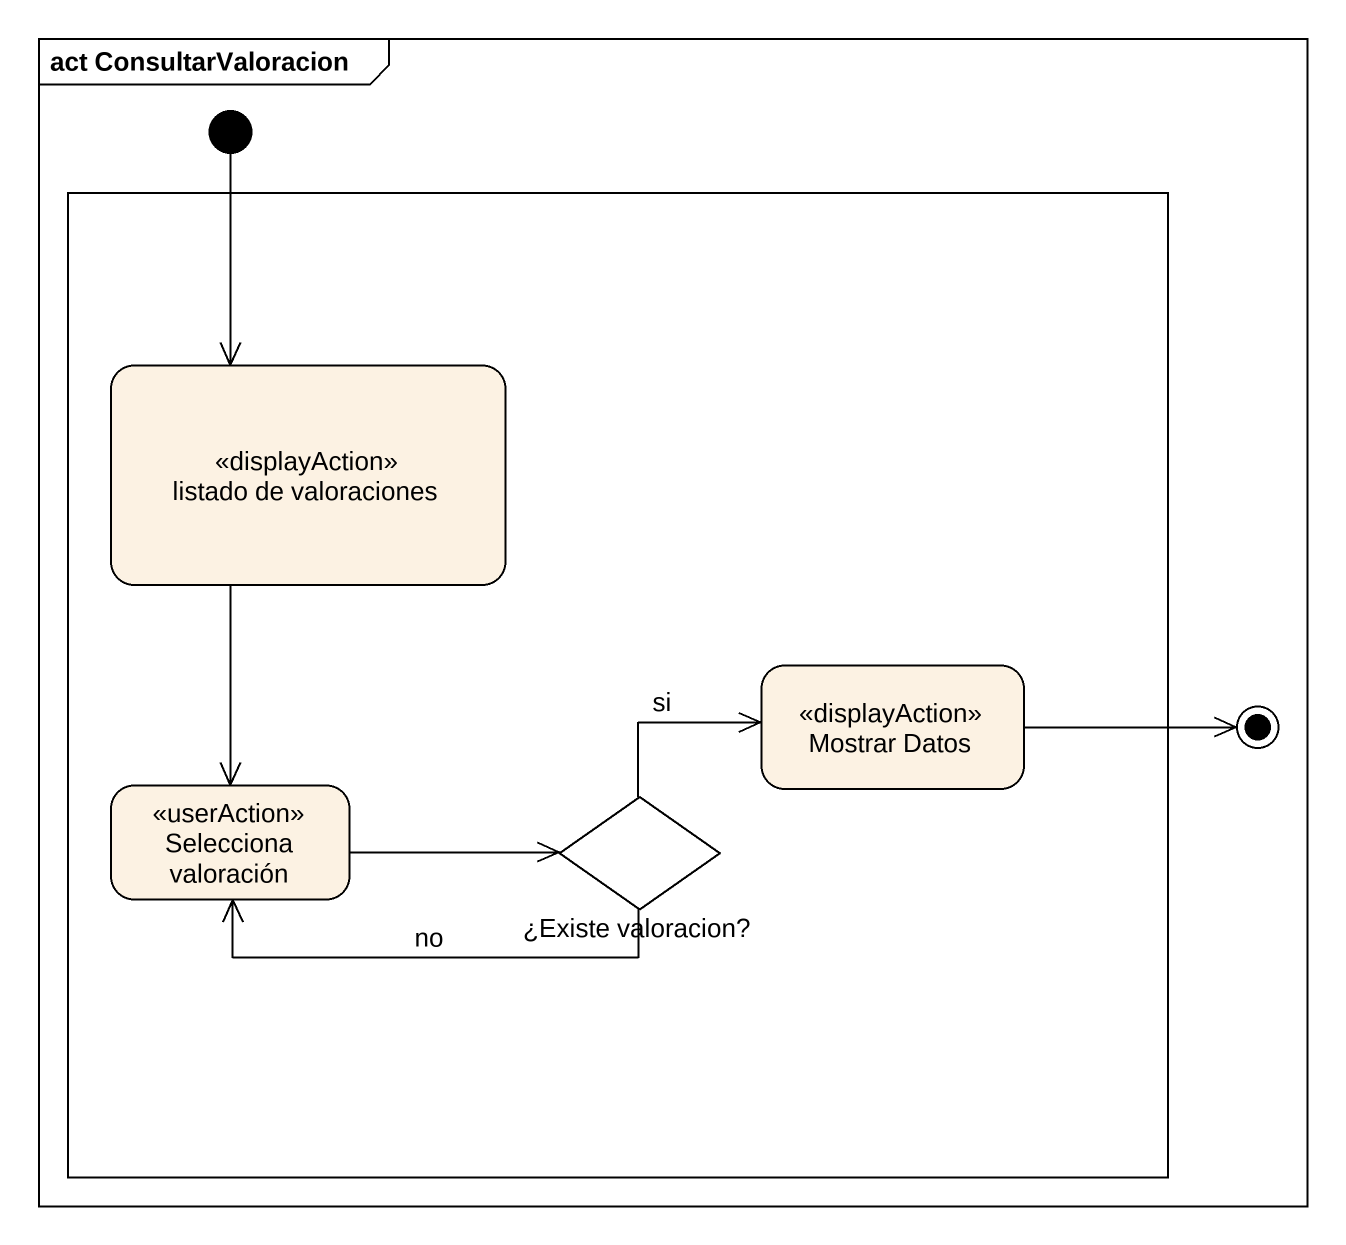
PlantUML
@startuml
mainframe act ConsultarValoracion
hide empty description
state initial1 <<start>>
state " " as objnode1 <<object>> {
  state "listado de valoraciones" as listado_de_valoraciones <<displayAction>>
  state "Mostrar Datos" as Mostrar_Datos <<displayAction>>
  state "Selecciona valoración" as Selecciona_valoración <<userAction>>
  state "¿Existe valoracion?" as Existe_valoracion <<choice>>
}
state final1 <<end>>
initial1 --> listado_de_valoraciones
listado_de_valoraciones --> Selecciona_valoración
Mostrar_Datos -right-> final1
Selecciona_valoración -right-> Existe_valoracion
Existe_valoracion -right-> Mostrar_Datos : si
Existe_valoracion -left-> Selecciona_valoración : no
@enduml
